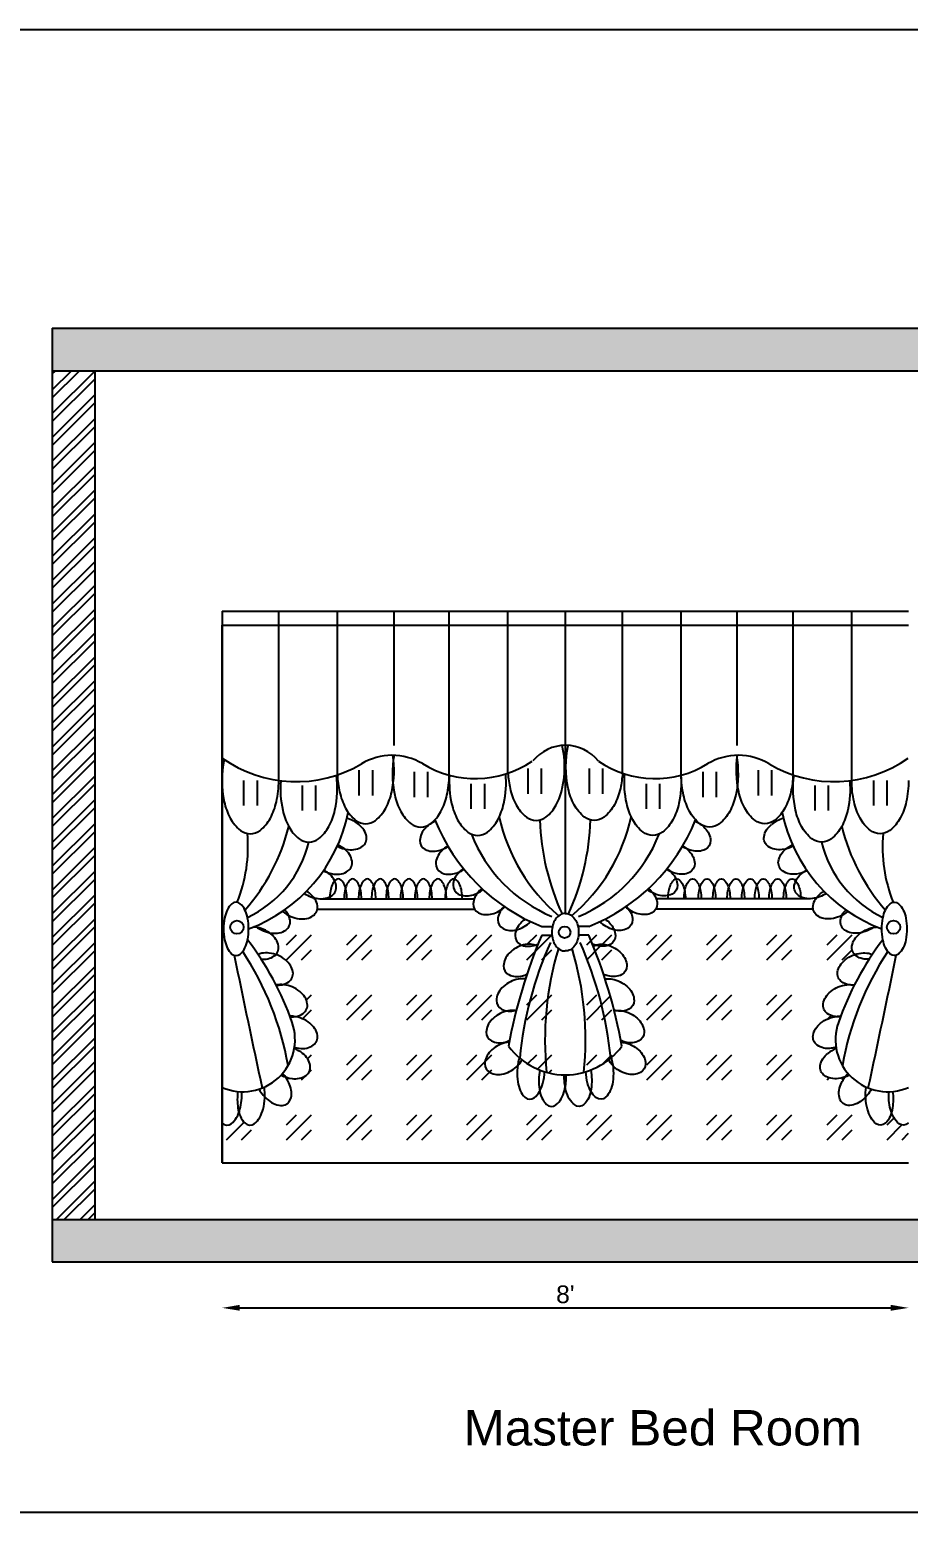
# Model space of a CAD drawing. Header units: feet. Extents: x 2272 to 4893, y 337 to 2916.
# Drawn here: x 4070.9 to 4195.1, y 776.8 to 986.5 of the extents above; entities that cross this region are included whole.
import ezdxf

# ---------------------------------------------------------------- set-up
doc = ezdxf.new("R2010")
doc.units = ezdxf.units.FT
doc.layers.add('Door', color=15, linetype='Continuous')
doc.styles.get("Standard").update_dxf_attribs({"font": 'arial.ttf'})
doc.dimstyles.new('ISO-25', dxfattribs={"dimtxt": 2.5, "dimasz": 2.5, "dimexe": 1.25, "dimexo": 0.625, "dimtad": 1, "dimdec": 0, "dimlunit": 4, "dimtxsty": 'Standard', "dimcen": 2.5, "dimse1": 1, "dimse2": 1, "dimadec": 0, "dimazin": 0, "dimtfac": 1, "dimtdec": 0, "dimtmove": 0, "dimatfit": 3, "dimfxl": 1, "dimarcsym": 0})

# ---------------------------------------------------------------- blocks, each defined once
blk = doc.blocks.new('*D368')
at = {"color": 0, "lineweight": -2, "transparency": 16777216}
blk.add_line((4100.64, 805.75), (4192.64, 805.75), dxfattribs=at)
at = {"color": 0, "transparency": 16777216}
for points in [[(4100.64, 806.17), (4100.64, 805.34), (4098.14, 805.75)], [(4192.64, 806.17), (4192.64, 805.34), (4195.14, 805.75)]]:
    blk.add_solid(points, dxfattribs=at)
at = {"layer": 'Defpoints', "color": 0, "transparency": 16777216}
for p in [(4098.14, 826.24), (4195.14, 826.24), (4195.14, 805.75)]:
    blk.add_point(p, dxfattribs=at)
at = {"color": 0, "transparency": 16777216, "insert": (4146.64, 807.65), "char_height": 2.5, "attachment_point": 5}
blk.add_mtext("8'", dxfattribs=at)

msp = doc.modelspace()

# ---------------------------------------------------------------- hatches: boundary and pattern name
h = msp.add_hatch()
h.set_pattern_fill('GOST_GLASS', color=5)
h.set_pattern_definition([(45, (1536.208, -757.238), (8.485281, 0), [5, -7]), (45, (1538.329, -757.238), (8.485281, 0), [2, -10]), (45, (1536.208, -755.117), (8.485281, 0), [2, -10])])
h.paths.add_polyline_path([(4140.082, 840.896, -0.0110838), (4140.141, 841.108, 0.1110914), (4143.991, 839.05, -0.0988113), (4145.661, 856.549, -0.0712723), (4145.266, 856.975, -0.0818492), (4144.876, 857.797, -0.124421), (4144.817, 859.661), (4143.302, 859.661, -0.0158011), (4141.735, 860.345, -0.1372064), (4139.708, 859.191, 0.091899), (4139.545, 858.38, 0.2806138), (4140.28, 857.132, 0.0322073), (4140.546, 857.011, -0.0108404), (4140.726, 857.063, -0.0808263), (4141.731, 857.16, -0.0745692), (4142.389, 857.018, -0.0108404), (4142.208, 856.966, -0.0808263), (4141.204, 856.869, -0.1070336), (4140.28, 857.132, -0.2806138), (4139.545, 858.38, -0.0919178), (4139.708, 859.191, -0.0763383), (4138.758, 859.108, -0.1070336), (4137.834, 859.372, -0.2806138), (4137.099, 860.62, -0.1070336), (4137.317, 861.555, -0.0434298), (4137.591, 862.026, -0.0824642), (4136.297, 861.445, -0.0808262), (4135.293, 861.347, -0.1070336), (4134.369, 861.611, -0.131658), (4133.844, 862.104), (4111.594, 862.104, -0.1913027), (4111.017, 861.203, -0.1070513), (4110.094, 860.802, -0.0806454), (4109.037, 860.764, -0.0874633), (4107.526, 861.231, -0.0742124), (4107.732, 860.561, -0.28146), (4107.144, 859.167, -0.1070513), (4106.221, 858.766, -0.0806454), (4105.164, 858.728, -0.0198516), (4104.808, 858.788, -0.0154201), (4105.033, 858.619, -0.0806452), (4105.744, 857.837, -0.1070513), (4106.101, 856.896, -0.2281846), (4105.731, 855.694, -0.084586), (4107.071, 854.955, -0.0806452), (4107.782, 854.172, -0.1070513), (4108.139, 853.232, -0.28146), (4107.552, 851.838, -0.101074), (4106.684, 851.449, -0.0119221), (4106.841, 851.433, -0.1376498), (4109.109, 850.476, -0.0806452), (4109.82, 849.693, -0.1070513), (4110.177, 848.753, -0.28146), (4109.59, 847.359, -0.1070513), (4108.667, 846.958, -0.0155106), (4108.465, 846.924, -0.1264706), (4110.536, 845.997, -0.0806452), (4111.247, 845.214, -0.1070513), (4111.604, 844.274, -0.28146), (4111.017, 842.88, -0.1070513), (4110.094, 842.479, -0.0806452), (4109.037, 842.442, -0.0380412), (4108.359, 842.58, -0.0060344), (4108.33, 842.404, -0.0755405), (4109.517, 841.722, -0.0806452), (4110.228, 840.939, -0.1070513), (4110.585, 839.999, -0.28146), (4109.997, 838.605, -0.1070513), (4109.075, 838.204, -0.0806454), (4108.018, 838.166, -0.0518268), (4107.1, 838.38, -0.056469), (4107.678, 837.335, -0.0759512), (4107.94, 836.267, -0.1071038), (4107.811, 835.24, -0.3037912), (4106.656, 834.375, -0.1071038), (4105.634, 834.54, -0.0759512), (4104.683, 835.091, -0.0325977), (4104.174, 835.558, -0.0538838), (4103.923, 833.842, -0.0638726), (4103.454, 832.667, -0.1036918), (4102.689, 831.785, -0.366355), (4101.383, 831.854, -0.1036918), (4100.715, 832.811, -0.0299564), (4100.515, 833.372, -0.0390302), (4100.193, 832.667, -0.1036918), (4099.428, 831.785, -0.3596796), (4098.14, 831.838), (4098.14, 826.244), (4195.14, 826.244), (4195.14, 831.862, -0.3697122), (4193.826, 831.785, -0.1036918), (4193.061, 832.667, -0.0390302), (4192.738, 833.372, -0.0299564), (4192.538, 832.811, -0.1036918), (4191.87, 831.854, -0.3663549), (4190.564, 831.785, -0.1036918), (4189.8, 832.667, -0.0638725), (4189.33, 833.842, -0.0538839), (4189.08, 835.558, -0.0325977), (4188.571, 835.091, -0.0759512), (4187.62, 834.54, -0.1071038), (4186.598, 834.375, -0.3037911), (4185.443, 835.24, -0.1071038), (4185.314, 836.267, -0.0759511), (4185.576, 837.335, -0.0564691), (4186.153, 838.38, -0.051827), (4185.236, 838.166, -0.0806451), (4184.179, 838.204, -0.1070513), (4183.256, 838.605, -0.28146), (4182.668, 839.999, -0.1070513), (4183.026, 840.939, -0.0806452), (4183.737, 841.722, -0.0755405), (4184.923, 842.404, -0.0060344), (4184.895, 842.58, -0.0380412), (4184.216, 842.442, -0.0806452), (4183.16, 842.479, -0.1070513), (4182.237, 842.88, -0.28146), (4181.649, 844.274, -0.1070513), (4182.007, 845.214, -0.0806452), (4182.718, 845.997, -0.1264706), (4184.788, 846.924, -0.0155106), (4184.586, 846.958, -0.1070513), (4183.664, 847.359, -0.28146), (4183.076, 848.753, -0.1070513), (4183.433, 849.693, -0.0806452), (4184.144, 850.476, -0.1376635), (4186.413, 851.433, -0.0119035), (4186.569, 851.449, -0.101074), (4185.702, 851.838, -0.28146), (4185.114, 853.232, -0.1070513), (4185.471, 854.172, -0.0806736), (4186.183, 854.955, -0.0845654), (4187.523, 855.694, -0.2281846), (4187.152, 856.896, -0.1070513), (4187.51, 857.837, -0.0806452), (4188.221, 858.619, -0.0154201), (4188.446, 858.788, -0.0198517), (4188.089, 858.728, -0.0806452), (4187.032, 858.766, -0.1070513), (4186.11, 859.167, -0.28146), (4185.522, 860.561, -0.0742124), (4185.728, 861.231, -0.0874635), (4184.216, 860.764, -0.0806452), (4183.16, 860.802, -0.1070513), (4182.237, 861.203, -0.1913027), (4181.66, 862.104), (4159.41, 862.104, -0.1316581), (4158.884, 861.611, -0.1070335), (4157.961, 861.347, -0.0808261), (4156.956, 861.445, -0.0824642), (4155.662, 862.026, -0.0434298), (4155.937, 861.555, -0.1070335), (4156.154, 860.62, -0.2806141), (4155.419, 859.372, -0.1070335), (4154.496, 859.108, -0.0763383), (4153.545, 859.191, -0.0919177), (4153.708, 858.38, -0.2806141), (4152.973, 857.132, -0.1070335), (4152.05, 856.869, -0.0808263), (4151.045, 856.966, -0.0108404), (4150.865, 857.018, -0.0745692), (4151.522, 857.16, -0.0808525), (4152.527, 857.063, -0.0108216), (4152.708, 857.011, 0.0322072), (4152.973, 857.132, 0.2806141), (4153.708, 858.38, 0.0918989), (4153.545, 859.191, -0.1372065), (4151.519, 860.345, -0.0158011), (4149.952, 859.661), (4148.437, 859.661, -0.12445), (4148.377, 857.797, -0.0818101), (4147.988, 856.975, -0.1069157), (4147.354, 856.383, -0.1480755), (4146.627, 856.202, -0.1480754), (4145.899, 856.383, -0.0353738), (4145.661, 856.549, 0.0988113), (4143.991, 839.05, 0.0634177), (4146.478, 838.693, 0.0543103), (4146.627, 836.951, -0.0146893), (4146.522, 836.488, -0.0638724), (4146.053, 835.314, -0.1036918), (4145.288, 834.432, -0.366355), (4143.982, 834.5, -0.1036918), (4143.314, 835.458, -0.0488941), (4143.023, 836.383, -0.1088677), (4142.231, 835.45, -0.366355), (4140.925, 835.518, -0.1036918), (4140.257, 836.476, -0.0639065), (4139.913, 837.694, -0.1003251)])
h.paths.add_polyline_path([(4138.76, 843.544, -0.0384861), (4138.132, 843.326, -0.0808263), (4137.127, 843.229, -0.1070336), (4136.204, 843.492, -0.2806138), (4135.469, 844.74, -0.1070336), (4135.686, 845.676, -0.0808263), (4136.258, 846.507, -0.1381317), (4138.281, 847.698, -0.0087335), (4138.387, 847.724, -0.0883771), (4137.631, 847.971, -0.2806138), (4136.895, 849.219, -0.1070336), (4137.113, 850.155, -0.0808263), (4137.685, 850.986, -0.1381317), (4139.707, 852.177, -0.0808263), (4140.712, 852.274, -0.0312472), (4140.993, 852.238, 0.0302492)], flags=16)
h.paths.add_polyline_path([(4149.789, 837.506, -0.0510722), (4149.542, 839.132, 0.1614442), (4154.64, 842.764, 0.032926), (4152.261, 852.238, -0.0312471), (4152.542, 852.274, -0.0808263), (4153.546, 852.177, -0.1381317), (4155.569, 850.986, -0.0808263), (4156.141, 850.155, -0.1070335), (4156.358, 849.219, -0.2806141), (4155.623, 847.971, -0.088377), (4154.866, 847.724, -0.0087335), (4154.973, 847.698, -0.1381317), (4156.995, 846.507, -0.0808263), (4157.568, 845.676, -0.1070335), (4157.785, 844.74, -0.2806141), (4157.05, 843.492, -0.1070335), (4156.126, 843.229, -0.0808263), (4155.122, 843.326, -0.0384861), (4154.493, 843.544, -0.0007717), (4154.536, 843.319, -0.0517083), (4155.177, 843.22, -0.1381317), (4157.199, 842.028, -0.0808263), (4157.771, 841.197, -0.1070335), (4157.989, 840.262, -0.2806141), (4157.254, 839.013, -0.1070335), (4156.33, 838.75, -0.0808261), (4155.325, 838.847, -0.13407), (4153.351, 839.988, -0.0714699), (4153.34, 837.693, -0.0638725), (4152.997, 836.476, -0.1036918), (4152.329, 835.518, -0.3663549), (4151.023, 835.45, -0.1036918), (4150.258, 836.332, -0.0638726)], flags=16)
at = {"layer": 'Door', "true_color": 0x105689}
h = msp.add_hatch(dxfattribs=at)
h.set_pattern_fill('AR-CONC', color=146, scale=0.04)
h.paths.add_polyline_path([(4268.14, 944.244), (4074.14, 944.244), (4074.14, 938.244), (4268.14, 938.244)])
h.paths.add_polyline_path([(4268.14, 818.244), (4074.14, 818.244), (4074.14, 812.244), (4268.14, 812.244)])
h = msp.add_hatch(dxfattribs=at)
h.set_pattern_fill('ANSI32', color=146, scale=0.25)
h.paths.add_polyline_path([(4074.14, 818.244), (4080.14, 818.244), (4080.14, 938.244), (4074.14, 938.244)])
h.paths.add_polyline_path([(4268.14, 938.244), (4262.14, 938.244), (4262.14, 818.244), (4268.14, 818.244)])

# ---------------------------------------------------------------- linework, layer by layer
for p, q in [((4032.22, 986.455), (4309.277, 986.455)), ((4080.14, 938.244), (4080.14, 926.244)), ((4309.277, 776.84), (4032.22, 776.84))]:
    msp.add_line(p, q)
at = {"color": 7, "true_color": 0xffffff}
for p, q in [((4074.14, 944.244), (4268.14, 944.244)), ((4074.14, 944.244), (4074.14, 812.244)), ((4074.14, 938.244), (4268.14, 938.244)), ((4080.14, 938.244), (4080.14, 818.244)), ((4098.14, 904.244), (4195.14, 904.244)), ((4074.14, 818.244), (4268.14, 818.244)), ((4080.14, 818.244), (4098.14, 818.244)), ((4098.14, 818.244), (4195.14, 818.244)), ((4074.14, 812.244), (4268.14, 812.244))]:
    msp.add_line(p, q, dxfattribs=at)
at = {"color": 219, "true_color": 0x642165}
for p, q in [((4098.14, 904.244), (4098.14, 826.244)), ((4098.14, 904.244), (4195.114, 904.244)), ((4106.139, 880.315), (4106.139, 904.244)), ((4114.423, 881.092), (4114.423, 904.244)), ((4122.383, 904.244), (4122.383, 885.268)), ((4130.235, 881.057), (4130.235, 904.244)), ((4138.532, 881.344), (4138.532, 904.244)), ((4146.627, 904.244), (4146.627, 861.492)), ((4154.722, 881.344), (4154.722, 904.244)), ((4163.019, 881.057), (4163.019, 904.244)), ((4170.87, 904.244), (4170.87, 885.268)), ((4178.831, 881.092), (4178.831, 904.244)), ((4187.114, 880.315), (4187.114, 904.244)), ((4098.14, 826.244), (4098.14, 902.244)), ((4098.14, 902.244), (4195.14, 902.244)), ((4117.479, 881.743), (4117.479, 878.203)), ((4119.369, 881.743), (4119.369, 878.203)), ((4125.275, 881.507), (4125.275, 877.967)), ((4127.165, 881.507), (4127.165, 877.967)), ((4141.34, 881.979), (4141.34, 878.439)), ((4143.23, 881.979), (4143.23, 878.439)), ((4150.024, 881.979), (4150.024, 878.439)), ((4151.914, 881.979), (4151.914, 878.439)), ((4166.088, 881.507), (4166.088, 877.967)), ((4167.978, 881.507), (4167.978, 877.967)), ((4173.885, 881.743), (4173.885, 878.203)), ((4175.775, 881.743), (4175.775, 878.203)), ((4101.178, 880.327), (4101.178, 876.787)), ((4103.068, 880.327), (4103.068, 876.787)), ((4109.446, 879.619), (4109.446, 876.08)), ((4111.336, 879.619), (4111.336, 876.08)), ((4133.308, 879.855), (4133.308, 876.316)), ((4135.198, 879.855), (4135.198, 876.316)), ((4158.056, 879.855), (4158.056, 876.316)), ((4159.946, 879.855), (4159.946, 876.316)), ((4181.917, 879.619), (4181.917, 876.08)), ((4183.807, 879.619), (4183.807, 876.08)), ((4190.186, 880.327), (4190.186, 876.787)), ((4192.076, 880.327), (4192.076, 876.787)), ((4111.594, 862.104), (4133.844, 862.104)), ((4112.117, 863.588), (4133.766, 863.588)), ((4181.66, 862.104), (4159.41, 862.104)), ((4181.137, 863.588), (4159.487, 863.588)), ((4143.302, 859.661), (4144.817, 859.661)), ((4149.952, 859.661), (4148.437, 859.661)), ((4143.302, 858.44), (4144.75, 858.44)), ((4149.952, 858.44), (4148.503, 858.44)), ((4098.14, 826.244), (4195.14, 826.244))]:
    msp.add_line(p, q, dxfattribs=at)
for points in [[(4138.532, 881.344, 0.038846), (4138.836, 879.17, 0.0680987), (4139.681, 876.875, 0.1054653), (4141.142, 875.137, 0.3434575), (4143.9, 875.137, 0.1054653), (4145.361, 876.875, 0.0680987), (4146.206, 879.17, 0.1088493), (4146.206, 885.26, 0.0000001), (4146.204, 885.267)], [(4154.722, 881.344, -0.038846), (4154.417, 879.17, -0.0680987), (4153.572, 876.875, -0.1054653), (4152.111, 875.137, -0.3434575), (4149.353, 875.137, -0.1054653), (4147.892, 876.875, -0.0680987), (4147.048, 879.17, -0.1088495), (4147.048, 885.26, -0.0000001), (4147.049, 885.267)], [(4098.418, 883.278, 0.1071206), (4098.438, 877.282)], [(4114.423, 881.092, 0.0427302), (4114.739, 878.698, 0.0680987), (4115.584, 876.403, 0.1054653), (4117.045, 874.665, 0.3434575), (4119.803, 874.665, 0.1054653), (4121.264, 876.403, 0.0680987), (4122.109, 878.698, 0.0921179), (4122.28, 883.866)], [(4122.443, 883.863, 0.100587), (4122.535, 878.226)], [(4170.81, 883.863, -0.1005869), (4170.718, 878.226, -0.0680987), (4169.873, 875.931, -0.1054653), (4168.412, 874.193, -0.3434575), (4165.654, 874.193, -0.1054653), (4164.194, 875.931, -0.0680987), (4163.349, 878.226, -0.0504752), (4163.019, 881.057)], [(4178.831, 881.092, -0.0427302), (4178.514, 878.698, -0.0680987), (4177.669, 876.403, -0.1054653), (4176.209, 874.665, -0.3434575), (4173.451, 874.665, -0.1054653), (4171.99, 876.403, -0.0680987), (4171.145, 878.698, -0.0921181), (4170.974, 883.866)], [(4106.707, 876.102, 0.0680987), (4107.552, 873.808, 0.1054653), (4109.012, 872.07, 0.3434575), (4111.771, 872.07, 0.1054653), (4113.231, 873.808, 0.0680987), (4114.076, 876.102, 0.0880497), (4114.28, 881.044)], [(4122.535, 878.226, 0.0680987), (4123.38, 875.931, 0.1054653), (4124.841, 874.193, 0.3434575), (4127.599, 874.193, 0.1054653), (4129.06, 875.931, 0.0680987), (4129.905, 878.226, 0.0504752), (4130.235, 881.057)], [(4130.269, 881.048, 0.0712461), (4130.568, 877.046)], [(4130.568, 877.046, 0.0680987), (4131.413, 874.752, 0.1054653), (4132.873, 873.014, 0.3434575), (4135.632, 873.014, 0.1054653), (4137.092, 874.752, 0.0680987), (4137.937, 877.046, 0.0746982), (4138.222, 881.242)], [(4162.985, 881.048, -0.0712459), (4162.686, 877.046, -0.0680987), (4161.841, 874.752, -0.1054653), (4160.38, 873.014, -0.3434575), (4157.622, 873.014, -0.1054653), (4156.161, 874.752, -0.0680987), (4155.316, 877.046, -0.0746983), (4155.032, 881.242)], [(4186.833, 880.278, -0.0743507), (4186.547, 876.102, -0.0680987), (4185.702, 873.808, -0.1054653), (4184.241, 872.07, -0.3434575), (4181.483, 872.07, -0.1054653), (4180.022, 873.808, -0.0680987), (4179.177, 876.102, -0.0880498), (4178.974, 881.044)], [(4098.438, 877.282, 0.0680987), (4099.283, 874.988, 0.1054653), (4100.744, 873.25, 0.3434575), (4103.502, 873.25, 0.1054653), (4104.963, 874.988, 0.0680987), (4105.808, 877.282, 0.0540516), (4106.139, 880.315)], [(4106.421, 880.278, 0.0743507), (4106.707, 876.102)], [(4195.147, 880.327, -0.0542644), (4194.815, 877.282, -0.0680987), (4193.971, 874.988, -0.1054653), (4192.51, 873.25, -0.3434575), (4189.752, 873.25, -0.1054653), (4188.291, 874.988, -0.0680987), (4187.446, 877.282, -0.0540516), (4187.114, 880.315)], [(4114.42, 871.022, 0.0896968), (4115.967, 870.536, 0.0806452), (4117.024, 870.574, 0.1070514), (4117.946, 870.974, 0.2814598), (4118.534, 872.369, 0.1070514), (4118.177, 873.309, 0.0806452), (4117.466, 874.092, 0.1045226), (4115.781, 874.936)], [(4128.284, 874.56, 0.0996151), (4126.882, 873.584)], [(4164.969, 874.56, -0.0996151), (4166.371, 873.584, -0.0808263), (4166.943, 872.752, -0.1070336), (4167.161, 871.817, -0.2806137), (4166.425, 870.569, -0.1070336), (4165.502, 870.305, -0.0808263), (4164.497, 870.402, -0.0831355), (4163.194, 870.99)], [(4126.882, 873.584, 0.0808263), (4126.31, 872.752, 0.1070336), (4126.093, 871.817, 0.2806139), (4126.828, 870.569, 0.1070336), (4127.751, 870.305, 0.0808263), (4128.756, 870.402, 0.0831354), (4130.059, 870.99)], [(4178.834, 871.022, -0.0896967), (4177.287, 870.536, -0.0806452), (4176.23, 870.574, -0.1070514), (4175.307, 870.974, -0.2814598), (4174.719, 872.369, -0.1070514), (4175.077, 873.309, -0.0806452), (4175.788, 874.092, -0.0685087)], [(4112.436, 867.533, 0.0863155), (4113.929, 867.075, 0.0806452), (4114.986, 867.113, 0.1070514), (4115.908, 867.514, 0.2814598), (4116.496, 868.908, 0.1070514), (4116.139, 869.848, 0.0806452), (4115.428, 870.631, 0.0599531), (4114.501, 871.203)], [(4130.026, 871.046, 0.0669207), (4129.124, 870.326, 0.0808263), (4128.552, 869.495, 0.1070336), (4128.335, 868.56, 0.2806139), (4129.07, 867.311, 0.1070336), (4129.993, 867.048, 0.0808263), (4130.998, 867.145, 0.084411), (4132.32, 867.745)], [(4163.227, 871.046, -0.0669207), (4164.129, 870.326, -0.0808263), (4164.701, 869.495, -0.1070336), (4164.919, 868.56, -0.2806137), (4164.183, 867.311, -0.1070336), (4163.26, 867.048, -0.0808263), (4162.255, 867.145, -0.0844111), (4160.934, 867.745)], [(4180.818, 867.533, -0.0863158), (4179.325, 867.075, -0.0806452), (4178.268, 867.113, -0.1070514), (4177.345, 867.514, -0.2814598), (4176.758, 868.908, -0.1070514), (4177.115, 869.848, -0.0806452), (4177.826, 870.631, -0.0599531), (4178.752, 871.203)], [(4132.24, 867.843, 0.0509465), (4131.57, 867.273, 0.0808263), (4130.998, 866.441, 0.1070336), (4130.781, 865.506, 0.2806139), (4131.516, 864.258, 0.1070336), (4132.439, 863.994, 0.0808263), (4133.444, 864.091, 0.1025552), (4135.017, 864.875)], [(4161.013, 867.843, -0.0509465), (4161.683, 867.273, -0.0808263), (4162.255, 866.441, -0.1070336), (4162.473, 865.506, -0.2806137), (4161.738, 864.258, -0.1070336), (4160.814, 863.994, -0.0808263), (4159.81, 864.091, -0.1025554), (4158.237, 864.875)], [(4109.742, 864.335, 0.1153371), (4111.687, 863.614, 0.0806452), (4112.744, 863.652, 0.1070514), (4113.666, 864.053, 0.2814598), (4114.254, 865.447, 0.1070514), (4113.897, 866.387, 0.0806452), (4113.186, 867.17, 0.0452712), (4112.498, 867.623)], [(4115.786, 863.588, 0.0417609), (4115.684, 864.689, 0.0574192), (4115.428, 865.544, 0.0997545), (4114.963, 866.218, 0.403929), (4114.163, 866.218, 0.0997545), (4113.698, 865.544, 0.0574192), (4113.442, 864.689, 0.0417609), (4113.34, 863.588)], [(4117.824, 863.588, 0.0417609), (4117.722, 864.689, 0.0574192), (4117.466, 865.544, 0.0997545), (4117.001, 866.218, 0.403929), (4116.201, 866.218, 0.0997545), (4115.736, 865.544, 0.0574192), (4115.48, 864.689, 0.0417609), (4115.378, 863.588)], [(4119.862, 863.588, 0.0417609), (4119.76, 864.689, 0.0574192), (4119.504, 865.544, 0.0997545), (4119.039, 866.218, 0.403929), (4118.239, 866.218, 0.0997545), (4117.775, 865.544, 0.0574192), (4117.519, 864.689, 0.0417609), (4117.417, 863.588)], [(4121.696, 863.588, 0.0417609), (4121.594, 864.689, 0.0574192), (4121.338, 865.544, 0.0997545), (4120.874, 866.218, 0.403929), (4120.074, 866.218, 0.0997545), (4119.609, 865.544, 0.0574192), (4119.353, 864.689, 0.0417609), (4119.251, 863.588)], [(4123.735, 863.588, 0.0417609), (4123.633, 864.689, 0.0574192), (4123.377, 865.544, 0.0997545), (4122.912, 866.218, 0.403929), (4122.112, 866.218, 0.0997545), (4121.647, 865.544, 0.0574192), (4121.391, 864.689, 0.0417609), (4121.289, 863.588)], [(4125.773, 863.588, 0.0417609), (4125.671, 864.689, 0.0574192), (4125.415, 865.544, 0.0997545), (4124.95, 866.218, 0.403929), (4124.15, 866.218, 0.0997545), (4123.685, 865.544, 0.0574192), (4123.429, 864.689, 0.0417609), (4123.327, 863.588)], [(4127.811, 863.588, 0.0417609), (4127.709, 864.689, 0.0574192), (4127.453, 865.544, 0.0997545), (4126.988, 866.218, 0.403929), (4126.188, 866.218, 0.0997545), (4125.724, 865.544, 0.0574192), (4125.468, 864.689, 0.0417609), (4125.366, 863.588)], [(4129.849, 863.588, 0.0417609), (4129.747, 864.689, 0.0574192), (4129.491, 865.544, 0.0997545), (4129.027, 866.218, 0.403929), (4128.227, 866.218, 0.0997545), (4127.762, 865.544, 0.0574192), (4127.506, 864.689, 0.0417609), (4127.404, 863.588)], [(4132.091, 863.588, 0.0417609), (4131.989, 864.689, 0.0574192), (4131.733, 865.544, 0.0997545), (4131.269, 866.218, 0.403929), (4130.469, 866.218, 0.0997545), (4130.004, 865.544, 0.0574192), (4129.748, 864.689, 0.0417609), (4129.646, 863.588)], [(4161.162, 863.588, -0.0417609), (4161.264, 864.689, -0.0574192), (4161.52, 865.544, -0.0997545), (4161.985, 866.218, -0.403929), (4162.785, 866.218, -0.0997545), (4163.25, 865.544, -0.0574192), (4163.506, 864.689, -0.0417609), (4163.608, 863.588)], [(4163.404, 863.588, -0.0417609), (4163.506, 864.689, -0.0574192), (4163.762, 865.544, -0.0997545), (4164.227, 866.218, -0.403929), (4165.027, 866.218, -0.0997545), (4165.492, 865.544, -0.0574192), (4165.748, 864.689, -0.0417609), (4165.85, 863.588)], [(4165.442, 863.588, -0.0417609), (4165.544, 864.689, -0.0574192), (4165.8, 865.544, -0.0997545), (4166.265, 866.218, -0.403929), (4167.065, 866.218, -0.0997545), (4167.53, 865.544, -0.0574192), (4167.786, 864.689, -0.0417609), (4167.888, 863.588)], [(4167.481, 863.588, -0.0417609), (4167.583, 864.689, -0.0574192), (4167.839, 865.544, -0.0997545), (4168.303, 866.218, -0.403929), (4169.103, 866.218, -0.0997545), (4169.568, 865.544, -0.0574192), (4169.824, 864.689, -0.0417609), (4169.926, 863.588)], [(4169.519, 863.588, -0.0417609), (4169.621, 864.689, -0.0574192), (4169.877, 865.544, -0.0997545), (4170.342, 866.218, -0.403929), (4171.142, 866.218, -0.0997545), (4171.606, 865.544, -0.0574192), (4171.862, 864.689, -0.0417609), (4171.964, 863.588)], [(4171.557, 863.588, -0.0417609), (4171.659, 864.689, -0.0574192), (4171.915, 865.544, -0.0997545), (4172.38, 866.218, -0.403929), (4173.18, 866.218, -0.0997545), (4173.645, 865.544, -0.0574192), (4173.9, 864.689, -0.0417609), (4174.002, 863.588)], [(4173.392, 863.588, -0.0417609), (4173.494, 864.689, -0.0574192), (4173.749, 865.544, -0.0997545), (4174.214, 866.218, -0.403929), (4175.014, 866.218, -0.0997545), (4175.479, 865.544, -0.0574192), (4175.735, 864.689, -0.0417609), (4175.837, 863.588)], [(4175.43, 863.588, -0.0417609), (4175.532, 864.689, -0.0574192), (4175.788, 865.544, -0.0997545), (4176.252, 866.218, -0.403929), (4177.052, 866.218, -0.0997545), (4177.517, 865.544, -0.0574192), (4177.773, 864.689, -0.0417609), (4177.875, 863.588)], [(4177.468, 863.588, -0.0417609), (4177.57, 864.689, -0.0574192), (4177.826, 865.544, -0.0997545), (4178.291, 866.218, -0.403929), (4179.091, 866.218, -0.0997545), (4179.555, 865.544, -0.0574192), (4179.811, 864.689, -0.0417609), (4179.913, 863.588)], [(4183.512, 864.335, -0.1153372), (4181.567, 863.614, -0.0806452), (4180.51, 863.652, -0.1070514), (4179.587, 864.053, -0.2814598), (4179, 865.447, -0.1070514), (4179.357, 866.387, -0.0806452), (4180.068, 867.17, -0.0452712), (4180.756, 867.623)], [(4106.665, 861.806, 0.0101146), (4106.768, 861.721, 0.1376634), (4109.037, 860.764, 0.0806452), (4110.094, 860.802, 0.1070514), (4111.017, 861.203, 0.2814598), (4111.604, 862.597, 0.1070514), (4111.247, 863.537, 0.0806452), (4110.536, 864.32, 0.0319931), (4110.058, 864.653)], [(4134.858, 865.022, 0.0339755), (4134.424, 864.626, 0.0808263), (4133.852, 863.795, 0.1070336), (4133.634, 862.859, 0.2806139), (4134.369, 861.611, 0.1070336), (4135.293, 861.347, 0.0808263), (4136.297, 861.445, 0.1204372), (4138.104, 862.426)], [(4158.395, 865.022, -0.0339755), (4158.83, 864.626, -0.0808263), (4159.402, 863.795, -0.1070336), (4159.619, 862.859, -0.2806137), (4158.884, 861.611, -0.1070336), (4157.961, 861.347, -0.0808263), (4156.956, 861.445, -0.1204372), (4155.15, 862.426)], [(4186.588, 861.806, -0.0101146), (4186.485, 861.721, -0.1376635), (4184.216, 860.764, -0.0806452), (4183.16, 860.802, -0.1070514), (4182.237, 861.203, -0.2814598), (4181.649, 862.597, -0.1070514), (4182.007, 863.537, -0.0806452), (4182.718, 864.32, -0.0319931), (4183.195, 864.653)], [(4098.49, 857.795, 0.0617762), (4098.862, 856.656, 0.1025774), (4099.523, 855.774, 0.3781905), (4100.706, 855.774, 0.1025774), (4101.368, 856.656, 0.0617762), (4101.739, 857.795, 0.0962939), (4101.739, 860.857, 0.0617762), (4101.368, 861.995, 0.1025774), (4100.706, 862.877, 0.3781904), (4099.523, 862.877, 0.1025774), (4098.862, 861.995, 0.0617762), (4098.49, 860.857, 0.096294), (4098.49, 857.795)], [(4102.858, 859.715, 0.0036888), (4102.896, 859.685, 0.1376634), (4105.164, 858.728, 0.0806452), (4106.221, 858.766, 0.1070514), (4107.144, 859.167, 0.2814598), (4107.732, 860.561, 0.1070514), (4107.374, 861.501, 0.0498486), (4106.964, 862.013)], [(4137.999, 862.498, 0.0090166), (4137.889, 862.387, 0.0808263), (4137.317, 861.555, 0.1070336), (4137.099, 860.62, 0.2806139), (4137.834, 859.372, 0.1070336), (4138.758, 859.108, 0.0808263), (4139.762, 859.205, 0.1339032), (4141.735, 860.345)], [(4155.255, 862.498, -0.0090166), (4155.365, 862.387, -0.0808263), (4155.937, 861.555, -0.1070336), (4156.154, 860.62, -0.2806137), (4155.419, 859.372, -0.1070336), (4154.496, 859.108, -0.0808263), (4153.491, 859.205, -0.1339033), (4151.519, 860.345)], [(4190.396, 859.715, -0.0036888), (4190.358, 859.685, -0.1376635), (4188.089, 858.728, -0.0806452), (4187.032, 858.766, -0.1070514), (4186.11, 859.167, -0.2814598), (4185.522, 860.561, -0.1070514), (4185.879, 861.501, -0.0498486), (4186.29, 862.013)], [(4194.763, 860.857, -0.0962939), (4194.763, 857.795, -0.0617762), (4194.392, 856.656, -0.1025774), (4193.731, 855.774, -0.3781905), (4192.547, 855.774, -0.1025774), (4191.886, 856.656, -0.0617762), (4191.514, 857.795, -0.096294), (4191.514, 860.857, -0.0617762), (4191.886, 861.995, -0.1025774), (4192.547, 862.877, -0.3781904), (4193.731, 862.877, -0.1025774), (4194.392, 861.995, -0.0617762), (4194.763, 860.857, -0.0480359)], [(4102.764, 859.576, 0.0147243), (4102.57, 859.595)], [(4103.666, 855.05, 0.0705214), (4104.591, 855.101, 0.1070514), (4105.513, 855.502, 0.2814598), (4106.101, 856.896, 0.1070514), (4105.744, 857.837, 0.0806452), (4105.033, 858.619, 0.1376636), (4102.764, 859.576)], [(4140.994, 860.71, 0.0501917), (4140.335, 860.147, 0.0808263), (4139.762, 859.316, 0.1070336), (4139.545, 858.38, 0.2806139), (4140.28, 857.132, 0.1070336), (4141.204, 856.869, 0.0808263), (4142.208, 856.966, 0.0344084), (4142.772, 857.157)], [(4146.627, 861.492, 0.1480755), (4145.899, 861.31, 0.1069157), (4145.266, 860.718, 0.0818102), (4144.876, 859.897, 0.1407078), (4144.876, 857.797)], [(4146.627, 861.492, -0.1480755), (4147.354, 861.31, -0.1069157), (4147.988, 860.718, -0.0818102), (4148.377, 859.897, -0.070009)], [(4148.377, 859.897, -0.1407076), (4148.377, 857.797, -0.0818102), (4147.988, 856.975, -0.1069157), (4147.354, 856.383, -0.1480753), (4146.627, 856.202)], [(4152.259, 860.71, -0.0501917), (4152.919, 860.147, -0.0808263), (4153.491, 859.316, -0.1070336), (4153.708, 858.38, -0.2806137), (4152.973, 857.132, -0.1070336), (4152.05, 856.869, -0.0808263), (4151.045, 856.966, -0.0344084), (4150.482, 857.157)], [(4188.221, 858.619, -0.1376634), (4190.49, 859.576, -0.0147243), (4190.683, 859.595)], [(4144.876, 857.797, 0.0818102), (4145.266, 856.975, 0.1069157), (4145.899, 856.383, 0.1480753), (4146.627, 856.202)], [(4189.588, 855.05, -0.0705214), (4188.663, 855.101, -0.1070514), (4187.74, 855.502, -0.2814598), (4187.152, 856.896, -0.1070514), (4187.51, 857.837, -0.0806452), (4188.221, 858.619, -0.0685087)], [(4104.802, 855.911, 0.0806452), (4103.745, 855.874, 0.056854), (4103.232, 855.709)], [(4105.777, 851.38, 0.0649375), (4106.629, 851.437, 0.1070514), (4107.552, 851.838, 0.2814598), (4108.139, 853.232, 0.1070514), (4107.782, 854.172, 0.0806452), (4107.071, 854.955, 0.1376636), (4104.802, 855.911)], [(4138.704, 855.872, 0.0808263), (4138.132, 855.041, 0.1070336), (4137.915, 854.105, 0.2806139), (4138.65, 852.857, 0.1070336), (4139.573, 852.593, 0.0808263), (4140.578, 852.691, 0.0389641), (4141.214, 852.912)], [(4142.666, 856.891, 0.0022718), (4142.654, 856.897, 0.1070336), (4141.731, 857.16, 0.0808263), (4140.726, 857.063, 0.1381317), (4138.704, 855.872)], [(4150.588, 856.891, -0.0022718), (4150.599, 856.897, -0.1070336), (4151.522, 857.16, -0.0808263), (4152.527, 857.063, -0.0687395)], [(4152.527, 857.063, -0.1381317), (4154.549, 855.872, -0.0808263), (4155.122, 855.041, -0.1070336), (4155.339, 854.105, -0.2806137), (4154.604, 852.857, -0.1070336), (4153.68, 852.593, -0.0808263), (4152.676, 852.691, -0.0389641), (4152.04, 852.912)], [(4186.183, 854.955, -0.1376634), (4188.451, 855.911, -0.0806452), (4189.508, 855.874, -0.056854), (4190.021, 855.709)], [(4187.476, 851.38, -0.0649375), (4186.624, 851.437, -0.1070514), (4185.702, 851.838, -0.2814598), (4185.114, 853.232, -0.1070514), (4185.471, 854.172, -0.0806452), (4186.183, 854.955, -0.0685087)], [(4106.84, 851.433, 0.0806452), (4105.783, 851.395, 0.0013307), (4105.771, 851.392)], [(4107.742, 846.906, 0.0705239), (4108.667, 846.958, 0.1070514), (4109.59, 847.359, 0.2814598), (4110.177, 848.753, 0.1070514), (4109.82, 849.693, 0.0806452), (4109.109, 850.476, 0.1376636), (4106.84, 851.433)], [(4140.993, 852.238, 0.0312472), (4140.712, 852.274, 0.0808263), (4139.707, 852.177, 0.1381317), (4137.685, 850.986)], [(4152.261, 852.238, -0.0312472), (4152.542, 852.274, -0.0808263), (4153.546, 852.177, -0.0687395)], [(4153.546, 852.177, -0.1381317), (4155.569, 850.986, -0.0808263), (4156.141, 850.155, -0.1070336), (4156.358, 849.219, -0.2806137), (4155.623, 847.971, -0.1070336), (4154.7, 847.707, -0.0808263), (4153.695, 847.805, -0.0100873), (4153.527, 847.852)], [(4184.144, 850.476, -0.1376634), (4186.413, 851.433, -0.0806452), (4187.47, 851.395, -0.0013307), (4187.483, 851.392)], [(4137.685, 850.986, 0.0808263), (4137.113, 850.155, 0.1070336), (4136.895, 849.219, 0.2806139), (4137.631, 847.971, 0.1070336), (4138.554, 847.707, 0.0808263), (4139.559, 847.805, 0.0100873), (4139.727, 847.852)], [(4185.511, 846.906, -0.0705239), (4184.586, 846.958, -0.1070514), (4183.664, 847.359, -0.2814598), (4183.076, 848.753, -0.1070514), (4183.433, 849.693, -0.0806452), (4184.144, 850.476, -0.0685087)], [(4108.267, 846.954, 0.0418421), (4107.716, 846.977)], [(4108.359, 842.58, 0.0380412), (4109.037, 842.442, 0.0806452), (4110.094, 842.479, 0.1070514), (4111.017, 842.88, 0.2814598), (4111.604, 844.274, 0.1070514), (4111.247, 845.214, 0.0806452), (4110.536, 845.997, 0.1376636), (4108.267, 846.954)], [(4139.696, 847.731, 0.045873), (4139.285, 847.795, 0.0808263), (4138.281, 847.698, 0.1381317), (4136.258, 846.507)], [(4153.558, 847.731, -0.045873), (4153.968, 847.795, -0.0808263), (4154.973, 847.698, -0.0687395)], [(4154.973, 847.698, -0.1381317), (4156.995, 846.507, -0.0808263), (4157.568, 845.676, -0.1070336), (4157.785, 844.74, -0.2806137), (4157.05, 843.492, -0.1070336), (4156.126, 843.229, -0.0808263), (4155.122, 843.326, -0.0384861), (4154.493, 843.544)], [(4182.718, 845.997, -0.1376634), (4184.986, 846.954, -0.0418421), (4185.537, 846.977)], [(4136.258, 846.507, 0.0808263), (4135.686, 845.676, 0.1070336), (4135.469, 844.74, 0.2806139), (4136.204, 843.492, 0.1070336), (4137.127, 843.229, 0.0808263), (4138.132, 843.326, 0.0384861), (4138.76, 843.544)], [(4184.895, 842.58, -0.0380412), (4184.216, 842.442, -0.0806452), (4183.16, 842.479, -0.1070514), (4182.237, 842.88, -0.2814598), (4181.649, 844.274, -0.1070514), (4182.007, 845.214, -0.0806452), (4182.718, 845.997, -0.0685087)], [(4138.717, 843.319, 0.0517083), (4138.077, 843.22, 0.1381317), (4136.054, 842.028)], [(4155.177, 843.22, -0.1381317), (4157.199, 842.028, -0.0808263), (4157.771, 841.197, -0.1070336), (4157.989, 840.262, -0.2806137), (4157.254, 839.013, -0.1070336), (4156.33, 838.75, -0.0808263), (4155.325, 838.847, -0.1381318), (4153.303, 840.038, -0.0760253), (4152.757, 840.815)], [(4154.536, 843.319, -0.0517083), (4155.177, 843.22, -0.0687395)], [(4106.465, 838.655, 0.0900525), (4108.018, 838.166, 0.0806452), (4109.075, 838.204, 0.1070514), (4109.997, 838.605, 0.2814598), (4110.585, 839.999, 0.1070514), (4110.228, 840.939, 0.0806452), (4109.517, 841.722, 0.0755404), (4108.33, 842.404)], [(4136.054, 842.028, 0.0808263), (4135.482, 841.197, 0.1070336), (4135.265, 840.262, 0.2806139), (4136, 839.013, 0.1070336), (4136.923, 838.75, 0.0808263), (4137.928, 838.847, 0.1381318), (4139.95, 840.038, 0.0760253), (4140.496, 840.815)], [(4140.141, 841.108, 0.0110838), (4140.082, 840.896, 0.1003462), (4139.913, 837.693)], [(4153.172, 840.896, -0.100346), (4153.34, 837.693, -0.0638725), (4152.997, 836.476, -0.1036918), (4152.329, 835.518, -0.3663551), (4151.023, 835.45, -0.1036918), (4150.258, 836.332, -0.0638725), (4149.789, 837.506, -0.0510722), (4149.542, 839.132)], [(4153.112, 841.108, -0.0110838), (4153.172, 840.896, -0.0500474)], [(4186.788, 838.655, -0.0900526), (4185.236, 838.166, -0.0806452), (4184.179, 838.204, -0.1070514), (4183.256, 838.605, -0.2814598), (4182.668, 839.999, -0.1070514), (4183.026, 840.939, -0.0806452), (4183.737, 841.722, -0.0685087)], [(4104.683, 835.091, 0.0759512), (4105.634, 834.54, 0.1071038), (4106.656, 834.375, 0.3037911), (4107.811, 835.24, 0.1071038), (4107.94, 836.267, 0.0759512), (4107.678, 837.335, 0.0880755), (4106.681, 838.898)], [(4139.913, 837.693, 0.0638725), (4140.257, 836.476, 0.1036918), (4140.925, 835.518, 0.3663549), (4142.231, 835.45, 0.1036918), (4142.995, 836.332, 0.0638725), (4143.464, 837.506, 0.0510724), (4143.711, 839.132)], [(4143.025, 839.371, 0.0841213), (4142.971, 836.675)], [(4142.971, 836.675, 0.0638725), (4143.314, 835.458, 0.1036918), (4143.982, 834.5, 0.3663549), (4145.288, 834.432, 0.1036918), (4146.053, 835.314, 0.0638725), (4146.522, 836.488, 0.0690429), (4146.776, 838.692)], [(4150.228, 839.371, -0.0841213), (4150.283, 836.675, -0.0638725), (4149.939, 835.458, -0.1036918), (4149.271, 834.5, -0.3663551), (4147.966, 834.432, -0.1036918), (4147.201, 835.314, -0.0638725), (4146.732, 836.488, -0.0690428), (4146.478, 838.692)], [(4189.895, 836.669, -0.0980671), (4188.571, 835.091, -0.0759512), (4187.62, 834.54, -0.1071038), (4186.598, 834.375, -0.3037912), (4185.443, 835.24, -0.1071038), (4185.314, 836.267, -0.0759512), (4185.576, 837.335, -0.0880756), (4186.572, 838.898)], [(4100.372, 834.028, 0.0638725), (4100.715, 832.811, 0.1036918), (4101.383, 831.854, 0.3663549), (4102.689, 831.785, 0.1036918), (4103.454, 832.667, 0.0638725), (4103.923, 833.842, 0.0976315), (4104.104, 836.959)], [(4103.358, 836.669, 0.0980672), (4104.683, 835.091)], [(4192.891, 836.337, -0.0718826), (4192.882, 834.028, -0.0638725), (4192.538, 832.811, -0.1036918), (4191.87, 831.854, -0.3663551), (4190.564, 831.785, -0.1036918), (4189.8, 832.667, -0.0638725), (4189.33, 833.842, -0.0976315), (4189.15, 836.959)], [(4098.14, 831.838, 0.3596795), (4099.428, 831.785, 0.1036918), (4100.193, 832.667, 0.0638725), (4100.662, 833.842, 0.0771392), (4100.906, 836.305)], [(4100.363, 836.337, 0.0718827), (4100.372, 834.028)], [(4195.114, 831.838, -0.3596795), (4193.826, 831.785, -0.1036918), (4193.061, 832.667, -0.0638725), (4192.592, 833.842, -0.0771393), (4192.348, 836.305)]]:
    msp.add_lwpolyline(points, format="xyb", dxfattribs=at)
for centre, radius in [((4100.233, 859.562), 0.945), ((4146.536, 858.847), 0.815), ((4193.021, 859.562), 0.945)]:
    msp.add_circle(centre, radius, dxfattribs=at)
for centre, radius, start, end in [((4146.69, 879.349), 5.929, 38.67487, 141.2341), ((4108.627, 898.343), 18.199, 234.8133, 300.35522), ((4122.18, 875.527), 8.34, 59.14931, 121.48321), ((4133.913, 894.779), 14.207, 238.34059, 304.38007), ((4159.341, 894.779), 14.207, 235.61993, 301.65941), ((4171.074, 875.527), 8.34, 58.51679, 120.85069), ((4184.626, 898.343), 18.199, 239.64478, 305.1867), ((4094.03, 880.307), 22.404, 290.5276, 348.34038), ((4153.333, 884.791), 27.058, 201.78933, 248.23914), ((4162.047, 880.543), 25.32, 192.2423, 229.84793), ((4177.654, 875.849), 34.624, 181.85792, 204.60426), ((4115.599, 875.849), 34.624, 335.39574, 358.14208), ((4131.206, 880.543), 25.32, 310.15207, 347.7577), ((4139.921, 884.791), 27.058, 291.76086, 338.21067), ((4178.626, 870.528), 4.556, 104.66609, 128.5342), ((4199.223, 880.307), 22.404, 191.65962, 249.4724), ((4080.736, 870.928), 21.051, 338.1309, 5.14304), ((4080.549, 880.419), 27.8, 318.49206, 346.24245), ((4152.772, 880.319), 20.847, 201.35824, 247.30407), ((4140.481, 880.319), 20.847, 292.69593, 338.64176), ((4212.704, 880.419), 27.8, 193.75755, 221.50794), ((4212.517, 870.928), 21.051, 174.85696, 201.8691), ((4095.001, 875.266), 15.822, 295.13602, 346.58847), ((4198.252, 875.266), 15.822, 193.41153, 244.86398), ((4068.215, 832.212), 42.171, 19.24471, 37.34785), ((4211.664, 829.457), 74.253, 157.02512, 169.67612), ((4193.589, 835.657), 53.675, 156.07862, 174.21411), ((4099.664, 835.657), 53.675, 5.78589, 23.92138), ((4081.589, 829.457), 74.253, 10.32388, 22.97488), ((4225.039, 832.212), 42.171, 142.65215, 160.75529), ((5905.741, 1227.006), 1843.693, 191.621862, 192.217671), ((4065.856, 832.798), 42.219, 9.81915, 33.54751), ((4188.667, 843.615), 44.909, 163.26084, 185.83345), ((4104.586, 843.615), 44.909, 354.16655, 16.73916), ((4227.398, 832.798), 42.219, 146.45249, 170.18085), ((2387.512, 1227.006), 1843.693, 347.782329, 348.378138), ((4101.065, 843.68), 7.376, 246.63809, 19.24471), ((4192.189, 843.68), 7.376, 160.75529, 293.36191), ((4146.639, 848.635), 9.944, 216.18996, 269.92725), ((4146.614, 848.635), 9.944, 270.07275, 323.81004), ((4186.575, 838.158), 4.556, 111.25443, 128.5342)]:
    msp.add_arc(centre, radius, start, end, dxfattribs=at)

# ---------------------------------------------------------------- texts
at = {"color": 4}
msp.add_text('Master Bed Room', height=5, dxfattribs=at).set_placement((4132.262, 786.295))

# ---------------------------------------------------------------- dimensions: what is measured, and where the dimension line sits
at = {"color": 85, "true_color": 0x58ba48}
dim = msp.add_linear_dim(base=(4195.14, 805.753), p1=(4098.14, 826.244), p2=(4195.14, 826.244), text="8'", dimstyle='ISO-25', dxfattribs=at)
dim.commit()
dim.dimension.update_dxf_attribs({"geometry": '*D368', "text_midpoint": (4146.64, 807.655)})

doc.saveas('drawing.dxf')
